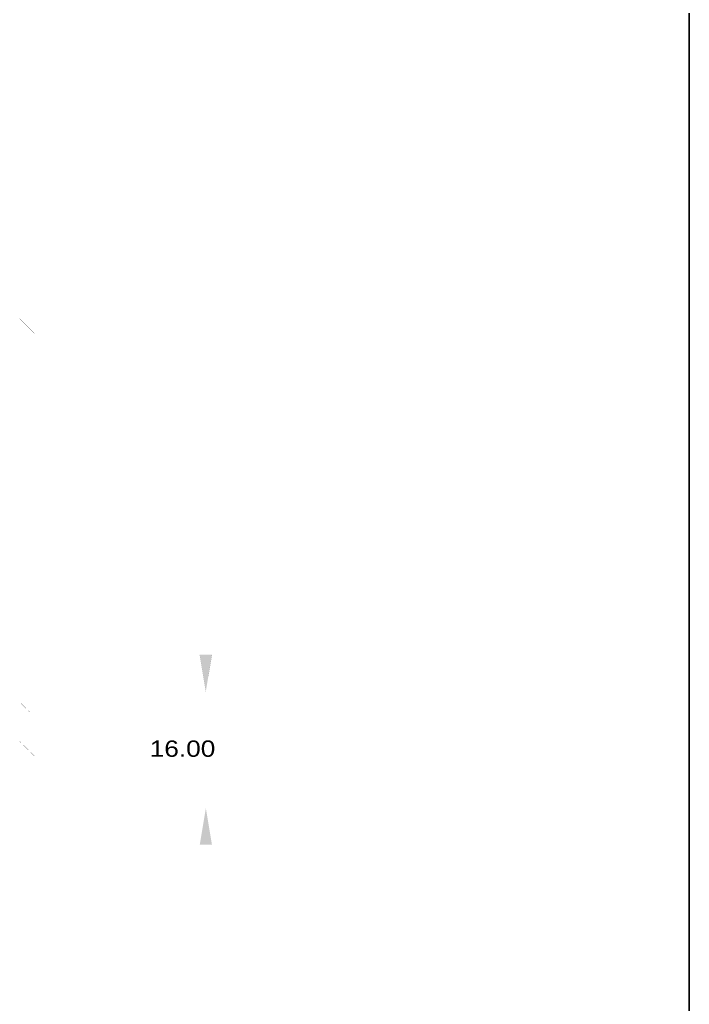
# Model space of a CAD drawing. Header units: millimetres. Extents: x -2171 to 1563, y -1758 to -1505.
# Drawn here: x 1407.196 to 1410.492, y -1611.989 to -1607.14 of the extents above; entities that cross this region are included whole.
import ezdxf

# ---------------------------------------------------------------- set-up
doc = ezdxf.new("R2010")
doc.units = ezdxf.units.MM
doc.linetypes.add('DOT', pattern=[0.025, 0, -0.025])
doc.layers.add('Tablet', color=7, linetype='Continuous', true_color=0x0180ff)
doc.styles.add('S2Arl465_b_1151_161', font='arial.ttf', dxfattribs={"width": 1.15091, "height": 0.046548})

msp = doc.modelspace()

# ---------------------------------------------------------------- hatches: boundary and pattern name
at = {"layer": 'Tablet'}
for points in [[(1408.1125, -1610.4472), (1408.1425, -1610.2675), (1408.0826, -1610.2675)], [(1408.1125, -1611.0222), (1408.1425, -1611.2019), (1408.0826, -1611.2019)]]:
    msp.add_hatch(color=96, dxfattribs=at).paths.add_polyline_path(points)

# ---------------------------------------------------------------- linework, layer by layer
at = {"color": 3}
msp.add_line((1410.4923, -1591.656), (1410.4923, -1620.056), dxfattribs=at)
at = {"layer": 'Tablet', "color": 150, "true_color": 0x0180ff}
msp.add_lwpolyline([(1407.1961, -1616.4847, 0.0000431, 0.0000431, 0), (1407.1961, -1606.3144, 0.0000431, 0.0000431, 0), (1408.2743, -1606.3144, 0.0000431, 0.0000431, 0), (1408.2743, -1606.3862, 0.0000431, 0.0000431, 0), (1407.268, -1606.3862, 0.0000431, 0.0000431, 0), (1407.268, -1616.4847, 0.0000431, 0.0000431, 0)], format="xyseb", close=True, dxfattribs=at)
at = {"layer": 'Tablet', "color": 96, "true_color": 0x018001}
for points in [[(1407.2264, -1607.1417, 0.0000431, 0.0000431, 0), (1407.2506, -1607.1659, 0.0000431, 0.0000431, 0)], [(1407.1961, -1607.1598, 0.0000431, 0.0000431, 0), (1407.268, -1607.2317, 0.0000431, 0.0000431, 0)], [(1407.2627, -1607.178, 0.0000431, 0.0000431, 0), (1407.268, -1607.1833, 0.0000431, 0.0000431, 0)], [(1407.1961, -1607.2082, 0.0000431, 0.0000431, 0), (1407.2022, -1607.2143, 0.0000431, 0.0000431, 0)], [(1407.2143, -1607.2264, 0.0000431, 0.0000431, 0), (1407.2385, -1607.2506, 0.0000431, 0.0000431, 0)], [(1407.1961, -1607.2567, 0.0000431, 0.0000431, 0), (1407.268, -1607.3285, 0.0000431, 0.0000431, 0)], [(1407.2506, -1607.2627, 0.0000431, 0.0000431, 0), (1407.268, -1607.2801, 0.0000431, 0.0000431, 0)], [(1407.2022, -1607.3111, 0.0000431, 0.0000431, 0), (1407.2264, -1607.3353, 0.0000431, 0.0000431, 0)], [(1407.2385, -1607.3474, 0.0000431, 0.0000431, 0), (1407.2627, -1607.3716, 0.0000431, 0.0000431, 0)], [(1407.1961, -1607.3535, 0.0000431, 0.0000431, 0), (1407.268, -1607.4253, 0.0000431, 0.0000431, 0)], [(1407.1961, -1607.4019, 0.0000431, 0.0000431, 0), (1407.2143, -1607.4201, 0.0000431, 0.0000431, 0)], [(1407.2264, -1607.4322, 0.0000431, 0.0000431, 0), (1407.2506, -1607.4564, 0.0000431, 0.0000431, 0)], [(1407.1961, -1607.4503, 0.0000431, 0.0000431, 0), (1407.268, -1607.5222, 0.0000431, 0.0000431, 0)], [(1407.2627, -1607.4685, 0.0000431, 0.0000431, 0), (1407.268, -1607.4738, 0.0000431, 0.0000431, 0)], [(1407.1961, -1607.4987, 0.0000431, 0.0000431, 0), (1407.2022, -1607.5048, 0.0000431, 0.0000431, 0)], [(1407.2143, -1607.5169, 0.0000431, 0.0000431, 0), (1407.2385, -1607.5411, 0.0000431, 0.0000431, 0)], [(1407.1961, -1607.5471, 0.0000431, 0.0000431, 0), (1407.268, -1607.619, 0.0000431, 0.0000431, 0)], [(1407.2506, -1607.5532, 0.0000431, 0.0000431, 0), (1407.268, -1607.5706, 0.0000431, 0.0000431, 0)], [(1408.2743, -1607.5722, 0.0000431, 0.0000431, 0), (1407.268, -1607.5722, 0.0000431, 0.0000431, 0)], [(1407.2022, -1607.6016, 0.0000431, 0.0000431, 0), (1407.2264, -1607.6258, 0.0000431, 0.0000431, 0)], [(1407.2385, -1607.6379, 0.0000431, 0.0000431, 0), (1407.2627, -1607.6621, 0.0000431, 0.0000431, 0)], [(1407.1961, -1607.6439, 0.0000431, 0.0000431, 0), (1407.268, -1607.7158, 0.0000431, 0.0000431, 0)], [(1407.1961, -1607.6923, 0.0000431, 0.0000431, 0), (1407.2143, -1607.7105, 0.0000431, 0.0000431, 0)], [(1407.2264, -1607.7226, 0.0000431, 0.0000431, 0), (1407.2506, -1607.7468, 0.0000431, 0.0000431, 0)], [(1407.1961, -1607.7407, 0.0000431, 0.0000431, 0), (1407.268, -1607.8126, 0.0000431, 0.0000431, 0)], [(1407.2627, -1607.7589, 0.0000431, 0.0000431, 0), (1407.268, -1607.7642, 0.0000431, 0.0000431, 0)], [(1407.1961, -1607.7892, 0.0000431, 0.0000431, 0), (1407.2022, -1607.7952, 0.0000431, 0.0000431, 0)], [(1407.2143, -1607.8073, 0.0000431, 0.0000431, 0), (1407.2385, -1607.8315, 0.0000431, 0.0000431, 0)], [(1407.1961, -1607.8376, 0.0000431, 0.0000431, 0), (1407.268, -1607.9094, 0.0000431, 0.0000431, 0)], [(1407.2506, -1607.8436, 0.0000431, 0.0000431, 0), (1407.268, -1607.861, 0.0000431, 0.0000431, 0)], [(1407.2022, -1607.892, 0.0000431, 0.0000431, 0), (1407.2264, -1607.9163, 0.0000431, 0.0000431, 0)], [(1407.2385, -1607.9284, 0.0000431, 0.0000431, 0), (1407.2627, -1607.9526, 0.0000431, 0.0000431, 0)], [(1407.1961, -1607.9344, 0.0000431, 0.0000431, 0), (1407.268, -1608.0063, 0.0000431, 0.0000431, 0)], [(1407.1961, -1607.9828, 0.0000431, 0.0000431, 0), (1407.2143, -1608.001, 0.0000431, 0.0000431, 0)], [(1407.2264, -1608.0131, 0.0000431, 0.0000431, 0), (1407.2506, -1608.0373, 0.0000431, 0.0000431, 0)], [(1407.1961, -1608.0312, 0.0000431, 0.0000431, 0), (1407.268, -1608.1031, 0.0000431, 0.0000431, 0)], [(1407.2627, -1608.0494, 0.0000431, 0.0000431, 0), (1407.268, -1608.0547, 0.0000431, 0.0000431, 0)], [(1407.1961, -1608.0796, 0.0000431, 0.0000431, 0), (1407.2022, -1608.0857, 0.0000431, 0.0000431, 0)], [(1407.2143, -1608.0978, 0.0000431, 0.0000431, 0), (1407.2385, -1608.122, 0.0000431, 0.0000431, 0)], [(1407.1961, -1608.128, 0.0000431, 0.0000431, 0), (1407.268, -1608.1999, 0.0000431, 0.0000431, 0)], [(1407.2506, -1608.1341, 0.0000431, 0.0000431, 0), (1407.268, -1608.1515, 0.0000431, 0.0000431, 0)], [(1407.2022, -1608.1825, 0.0000431, 0.0000431, 0), (1407.2264, -1608.2067, 0.0000431, 0.0000431, 0)], [(1407.2385, -1608.2188, 0.0000431, 0.0000431, 0), (1407.2627, -1608.243, 0.0000431, 0.0000431, 0)], [(1407.1961, -1608.2248, 0.0000431, 0.0000431, 0), (1407.268, -1608.2967, 0.0000431, 0.0000431, 0)], [(1407.1961, -1608.2732, 0.0000431, 0.0000431, 0), (1407.2143, -1608.2914, 0.0000431, 0.0000431, 0)], [(1407.2264, -1608.3035, 0.0000431, 0.0000431, 0), (1407.2506, -1608.3277, 0.0000431, 0.0000431, 0)], [(1407.1961, -1608.3217, 0.0000431, 0.0000431, 0), (1407.268, -1608.3935, 0.0000431, 0.0000431, 0)], [(1407.2627, -1608.3398, 0.0000431, 0.0000431, 0), (1407.268, -1608.3451, 0.0000431, 0.0000431, 0)], [(1407.1961, -1608.3701, 0.0000431, 0.0000431, 0), (1407.2022, -1608.3761, 0.0000431, 0.0000431, 0)], [(1407.2143, -1608.3882, 0.0000431, 0.0000431, 0), (1407.2385, -1608.4124, 0.0000431, 0.0000431, 0)], [(1407.1961, -1608.4185, 0.0000431, 0.0000431, 0), (1407.268, -1608.4904, 0.0000431, 0.0000431, 0)], [(1407.2506, -1608.4245, 0.0000431, 0.0000431, 0), (1407.268, -1608.4419, 0.0000431, 0.0000431, 0)], [(1407.2022, -1608.473, 0.0000431, 0.0000431, 0), (1407.2264, -1608.4972, 0.0000431, 0.0000431, 0)], [(1407.2385, -1608.5093, 0.0000431, 0.0000431, 0), (1407.2627, -1608.5335, 0.0000431, 0.0000431, 0)], [(1407.1961, -1608.5153, 0.0000431, 0.0000431, 0), (1407.268, -1608.5872, 0.0000431, 0.0000431, 0)], [(1407.1961, -1608.5637, 0.0000431, 0.0000431, 0), (1407.2143, -1608.5819, 0.0000431, 0.0000431, 0)], [(1407.2264, -1608.594, 0.0000431, 0.0000431, 0), (1407.2506, -1608.6182, 0.0000431, 0.0000431, 0)], [(1407.1961, -1608.6121, 0.0000431, 0.0000431, 0), (1407.268, -1608.684, 0.0000431, 0.0000431, 0)], [(1407.2627, -1608.6303, 0.0000431, 0.0000431, 0), (1407.268, -1608.6356, 0.0000431, 0.0000431, 0)], [(1407.1961, -1608.6605, 0.0000431, 0.0000431, 0), (1407.2022, -1608.6666, 0.0000431, 0.0000431, 0)], [(1407.2143, -1608.6787, 0.0000431, 0.0000431, 0), (1407.2385, -1608.7029, 0.0000431, 0.0000431, 0)], [(1407.1961, -1608.7089, 0.0000431, 0.0000431, 0), (1407.268, -1608.7808, 0.0000431, 0.0000431, 0)], [(1407.2506, -1608.715, 0.0000431, 0.0000431, 0), (1407.268, -1608.7324, 0.0000431, 0.0000431, 0)], [(1407.2022, -1608.7634, 0.0000431, 0.0000431, 0), (1407.2264, -1608.7876, 0.0000431, 0.0000431, 0)], [(1407.2385, -1608.7997, 0.0000431, 0.0000431, 0), (1407.2627, -1608.8239, 0.0000431, 0.0000431, 0)], [(1407.1961, -1608.8057, 0.0000431, 0.0000431, 0), (1407.268, -1608.8776, 0.0000431, 0.0000431, 0)], [(1407.1961, -1608.8542, 0.0000431, 0.0000431, 0), (1407.2143, -1608.8723, 0.0000431, 0.0000431, 0)], [(1407.2264, -1608.8844, 0.0000431, 0.0000431, 0), (1407.2506, -1608.9086, 0.0000431, 0.0000431, 0)], [(1407.1961, -1608.9026, 0.0000431, 0.0000431, 0), (1407.268, -1608.9744, 0.0000431, 0.0000431, 0)], [(1407.2627, -1608.9207, 0.0000431, 0.0000431, 0), (1407.268, -1608.926, 0.0000431, 0.0000431, 0)], [(1407.1961, -1608.951, 0.0000431, 0.0000431, 0), (1407.2022, -1608.957, 0.0000431, 0.0000431, 0)], [(1407.2143, -1608.9691, 0.0000431, 0.0000431, 0), (1407.2385, -1608.9934, 0.0000431, 0.0000431, 0)], [(1407.1961, -1608.9994, 0.0000431, 0.0000431, 0), (1407.268, -1609.0713, 0.0000431, 0.0000431, 0)], [(1407.2506, -1609.0055, 0.0000431, 0.0000431, 0), (1407.268, -1609.0229, 0.0000431, 0.0000431, 0)], [(1407.2022, -1609.0539, 0.0000431, 0.0000431, 0), (1407.2264, -1609.0781, 0.0000431, 0.0000431, 0)], [(1407.2385, -1609.0902, 0.0000431, 0.0000431, 0), (1407.2627, -1609.1144, 0.0000431, 0.0000431, 0)], [(1407.1961, -1609.0962, 0.0000431, 0.0000431, 0), (1407.268, -1609.1681, 0.0000431, 0.0000431, 0)], [(1407.1961, -1609.1446, 0.0000431, 0.0000431, 0), (1407.2143, -1609.1628, 0.0000431, 0.0000431, 0)], [(1407.2264, -1609.1749, 0.0000431, 0.0000431, 0), (1407.2506, -1609.1991, 0.0000431, 0.0000431, 0)], [(1407.1961, -1609.193, 0.0000431, 0.0000431, 0), (1407.268, -1609.2649, 0.0000431, 0.0000431, 0)], [(1407.2627, -1609.2112, 0.0000431, 0.0000431, 0), (1407.268, -1609.2165, 0.0000431, 0.0000431, 0)], [(1407.1961, -1609.2414, 0.0000431, 0.0000431, 0), (1407.2022, -1609.2475, 0.0000431, 0.0000431, 0)], [(1407.2143, -1609.2596, 0.0000431, 0.0000431, 0), (1407.2385, -1609.2838, 0.0000431, 0.0000431, 0)], [(1407.1961, -1609.2898, 0.0000431, 0.0000431, 0), (1407.268, -1609.3617, 0.0000431, 0.0000431, 0)], [(1407.2506, -1609.2959, 0.0000431, 0.0000431, 0), (1407.268, -1609.3133, 0.0000431, 0.0000431, 0)], [(1407.2022, -1609.3443, 0.0000431, 0.0000431, 0), (1407.2264, -1609.3685, 0.0000431, 0.0000431, 0)], [(1407.2385, -1609.3806, 0.0000431, 0.0000431, 0), (1407.2627, -1609.4048, 0.0000431, 0.0000431, 0)], [(1407.1961, -1609.3867, 0.0000431, 0.0000431, 0), (1407.268, -1609.4585, 0.0000431, 0.0000431, 0)], [(1407.1961, -1609.4351, 0.0000431, 0.0000431, 0), (1407.2143, -1609.4532, 0.0000431, 0.0000431, 0)], [(1407.2264, -1609.4653, 0.0000431, 0.0000431, 0), (1407.2506, -1609.4895, 0.0000431, 0.0000431, 0)], [(1407.1961, -1609.4835, 0.0000431, 0.0000431, 0), (1407.268, -1609.5554, 0.0000431, 0.0000431, 0)], [(1407.2627, -1609.5017, 0.0000431, 0.0000431, 0), (1407.268, -1609.5069, 0.0000431, 0.0000431, 0)], [(1407.1961, -1609.5319, 0.0000431, 0.0000431, 0), (1407.2022, -1609.538, 0.0000431, 0.0000431, 0)], [(1407.2143, -1609.5501, 0.0000431, 0.0000431, 0), (1407.2385, -1609.5743, 0.0000431, 0.0000431, 0)], [(1407.1961, -1609.5803, 0.0000431, 0.0000431, 0), (1407.268, -1609.6522, 0.0000431, 0.0000431, 0)], [(1407.2506, -1609.5864, 0.0000431, 0.0000431, 0), (1407.268, -1609.6038, 0.0000431, 0.0000431, 0)], [(1407.2022, -1609.6348, 0.0000431, 0.0000431, 0), (1407.2264, -1609.659, 0.0000431, 0.0000431, 0)], [(1407.2385, -1609.6711, 0.0000431, 0.0000431, 0), (1407.2627, -1609.6953, 0.0000431, 0.0000431, 0)], [(1407.1961, -1609.6771, 0.0000431, 0.0000431, 0), (1407.268, -1609.749, 0.0000431, 0.0000431, 0)], [(1407.1961, -1609.7255, 0.0000431, 0.0000431, 0), (1407.2143, -1609.7437, 0.0000431, 0.0000431, 0)], [(1407.2264, -1609.7558, 0.0000431, 0.0000431, 0), (1407.2506, -1609.78, 0.0000431, 0.0000431, 0)], [(1407.1961, -1609.7739, 0.0000431, 0.0000431, 0), (1407.268, -1609.8458, 0.0000431, 0.0000431, 0)], [(1407.2627, -1609.7921, 0.0000431, 0.0000431, 0), (1407.268, -1609.7974, 0.0000431, 0.0000431, 0)], [(1407.1961, -1609.8223, 0.0000431, 0.0000431, 0), (1407.2022, -1609.8284, 0.0000431, 0.0000431, 0)], [(1407.2143, -1609.8405, 0.0000431, 0.0000431, 0), (1407.2385, -1609.8647, 0.0000431, 0.0000431, 0)], [(1407.1961, -1609.8707, 0.0000431, 0.0000431, 0), (1407.268, -1609.9426, 0.0000431, 0.0000431, 0)], [(1407.2506, -1609.8768, 0.0000431, 0.0000431, 0), (1407.268, -1609.8942, 0.0000431, 0.0000431, 0)], [(1407.2022, -1609.9252, 0.0000431, 0.0000431, 0), (1407.2264, -1609.9494, 0.0000431, 0.0000431, 0)], [(1407.2385, -1609.9615, 0.0000431, 0.0000431, 0), (1407.2627, -1609.9857, 0.0000431, 0.0000431, 0)], [(1407.1961, -1609.9676, 0.0000431, 0.0000431, 0), (1407.268, -1610.0394, 0.0000431, 0.0000431, 0)], [(1408.1125, -1610.0016, 0.0000431, 0.0000431, 0), (1408.1125, -1610.2675, 0.0000431, 0.0000431, 0)], [(1407.1961, -1610.016, 0.0000431, 0.0000431, 0), (1407.2143, -1610.0342, 0.0000431, 0.0000431, 0)], [(1407.2264, -1610.0463, 0.0000431, 0.0000431, 0), (1407.2506, -1610.0705, 0.0000431, 0.0000431, 0)], [(1407.1961, -1610.0644, 0.0000431, 0.0000431, 0), (1407.268, -1610.1363, 0.0000431, 0.0000431, 0)], [(1407.2627, -1610.0826, 0.0000431, 0.0000431, 0), (1407.268, -1610.0879, 0.0000431, 0.0000431, 0)], [(1407.1961, -1610.1128, 0.0000431, 0.0000431, 0), (1407.2022, -1610.1189, 0.0000431, 0.0000431, 0)], [(1407.2143, -1610.131, 0.0000431, 0.0000431, 0), (1407.2385, -1610.1552, 0.0000431, 0.0000431, 0)], [(1407.1961, -1610.1612, 0.0000431, 0.0000431, 0), (1407.268, -1610.2331, 0.0000431, 0.0000431, 0)], [(1407.2506, -1610.1673, 0.0000431, 0.0000431, 0), (1407.268, -1610.1847, 0.0000431, 0.0000431, 0)], [(1407.2022, -1610.2157, 0.0000431, 0.0000431, 0), (1407.2264, -1610.2399, 0.0000431, 0.0000431, 0)], [(1407.2385, -1610.252, 0.0000431, 0.0000431, 0), (1407.2627, -1610.2762, 0.0000431, 0.0000431, 0)], [(1407.1961, -1610.258, 0.0000431, 0.0000431, 0), (1407.268, -1610.3299, 0.0000431, 0.0000431, 0)], [(1407.1961, -1610.3064, 0.0000431, 0.0000431, 0), (1407.2143, -1610.3246, 0.0000431, 0.0000431, 0)], [(1407.2264, -1610.3367, 0.0000431, 0.0000431, 0), (1407.2506, -1610.3609, 0.0000431, 0.0000431, 0)], [(1407.1961, -1610.3548, 0.0000431, 0.0000431, 0), (1407.268, -1610.4267, 0.0000431, 0.0000431, 0)], [(1407.2627, -1610.373, 0.0000431, 0.0000431, 0), (1407.268, -1610.3783, 0.0000431, 0.0000431, 0)], [(1407.1961, -1610.4033, 0.0000431, 0.0000431, 0), (1407.2022, -1610.4093, 0.0000431, 0.0000431, 0)], [(1407.2143, -1610.4214, 0.0000431, 0.0000431, 0), (1407.2385, -1610.4456, 0.0000431, 0.0000431, 0)], [(1408.418, -1610.4472, 0.0000431, 0.0000431, 0), (1407.8071, -1610.4472, 0.0000431, 0.0000431, 0)], [(1407.1961, -1610.4517, 0.0000431, 0.0000431, 0), (1407.268, -1610.5235, 0.0000431, 0.0000431, 0)], [(1407.2506, -1610.4577, 0.0000431, 0.0000431, 0), (1407.268, -1610.4751, 0.0000431, 0.0000431, 0)], [(1407.2022, -1610.5061, 0.0000431, 0.0000431, 0), (1407.2264, -1610.5303, 0.0000431, 0.0000431, 0)], [(1407.2385, -1610.5424, 0.0000431, 0.0000431, 0), (1407.2627, -1610.5667, 0.0000431, 0.0000431, 0)], [(1407.1961, -1610.5485, 0.0000431, 0.0000431, 0), (1407.268, -1610.6204, 0.0000431, 0.0000431, 0)], [(1407.1961, -1610.5969, 0.0000431, 0.0000431, 0), (1407.2143, -1610.6151, 0.0000431, 0.0000431, 0)], [(1407.1961, -1610.6453, 0.0000431, 0.0000431, 0), (1407.268, -1610.7172, 0.0000431, 0.0000431, 0)], [(1407.2264, -1610.6272, 0.0000431, 0.0000431, 0), (1407.2506, -1610.6514, 0.0000431, 0.0000431, 0)], [(1407.1961, -1610.6937, 0.0000431, 0.0000431, 0), (1407.2022, -1610.6998, 0.0000431, 0.0000431, 0)], [(1407.2627, -1610.6635, 0.0000431, 0.0000431, 0), (1407.268, -1610.6688, 0.0000431, 0.0000431, 0)], [(1407.1961, -1610.7421, 0.0000431, 0.0000431, 0), (1407.268, -1610.814, 0.0000431, 0.0000431, 0)], [(1407.2143, -1610.7119, 0.0000431, 0.0000431, 0), (1407.2385, -1610.7361, 0.0000431, 0.0000431, 0)], [(1407.2506, -1610.7482, 0.0000431, 0.0000431, 0), (1407.268, -1610.7656, 0.0000431, 0.0000431, 0)], [(1407.1961, -1610.8389, 0.0000431, 0.0000431, 0), (1407.268, -1610.9108, 0.0000431, 0.0000431, 0)], [(1407.2022, -1610.7966, 0.0000431, 0.0000431, 0), (1407.2264, -1610.8208, 0.0000431, 0.0000431, 0)], [(1407.2385, -1610.8329, 0.0000431, 0.0000431, 0), (1407.2627, -1610.8571, 0.0000431, 0.0000431, 0)], [(1407.1961, -1610.8873, 0.0000431, 0.0000431, 0), (1407.2143, -1610.9055, 0.0000431, 0.0000431, 0)], [(1407.1961, -1610.9358, 0.0000431, 0.0000431, 0), (1407.268, -1611.0076, 0.0000431, 0.0000431, 0)], [(1407.2264, -1610.9176, 0.0000431, 0.0000431, 0), (1407.2506, -1610.9418, 0.0000431, 0.0000431, 0)], [(1407.1961, -1610.9842, 0.0000431, 0.0000431, 0), (1407.2022, -1610.9902, 0.0000431, 0.0000431, 0)], [(1407.2627, -1610.9539, 0.0000431, 0.0000431, 0), (1407.268, -1610.9592, 0.0000431, 0.0000431, 0)], [(1407.1961, -1611.0326, 0.0000431, 0.0000431, 0), (1407.268, -1611.1044, 0.0000431, 0.0000431, 0)], [(1407.2143, -1611.0023, 0.0000431, 0.0000431, 0), (1407.2385, -1611.0265, 0.0000431, 0.0000431, 0)], [(1408.418, -1611.0222, 0.0000431, 0.0000431, 0), (1407.8071, -1611.0222, 0.0000431, 0.0000431, 0)], [(1407.2506, -1611.0386, 0.0000431, 0.0000431, 0), (1407.268, -1611.056, 0.0000431, 0.0000431, 0)], [(1407.1961, -1611.1294, 0.0000431, 0.0000431, 0), (1407.268, -1611.2013, 0.0000431, 0.0000431, 0)], [(1407.2022, -1611.0871, 0.0000431, 0.0000431, 0), (1407.2264, -1611.1113, 0.0000431, 0.0000431, 0)], [(1407.2385, -1611.1234, 0.0000431, 0.0000431, 0), (1407.2627, -1611.1476, 0.0000431, 0.0000431, 0)], [(1407.1961, -1611.1778, 0.0000431, 0.0000431, 0), (1407.2143, -1611.196, 0.0000431, 0.0000431, 0)], [(1407.1961, -1611.2262, 0.0000431, 0.0000431, 0), (1407.268, -1611.2981, 0.0000431, 0.0000431, 0)], [(1407.2264, -1611.2081, 0.0000431, 0.0000431, 0), (1407.2506, -1611.2323, 0.0000431, 0.0000431, 0)], [(1408.1125, -1611.4678, 0.0000431, 0.0000431, 0), (1408.1125, -1611.2019, 0.0000431, 0.0000431, 0)], [(1407.1961, -1611.2746, 0.0000431, 0.0000431, 0), (1407.2022, -1611.2807, 0.0000431, 0.0000431, 0)], [(1407.2627, -1611.2444, 0.0000431, 0.0000431, 0), (1407.268, -1611.2497, 0.0000431, 0.0000431, 0)], [(1407.1961, -1611.323, 0.0000431, 0.0000431, 0), (1407.268, -1611.3949, 0.0000431, 0.0000431, 0)], [(1407.2143, -1611.2928, 0.0000431, 0.0000431, 0), (1407.2385, -1611.317, 0.0000431, 0.0000431, 0)], [(1407.2506, -1611.3291, 0.0000431, 0.0000431, 0), (1407.268, -1611.3465, 0.0000431, 0.0000431, 0)], [(1407.1961, -1611.4198, 0.0000431, 0.0000431, 0), (1407.268, -1611.4917, 0.0000431, 0.0000431, 0)], [(1407.2022, -1611.3775, 0.0000431, 0.0000431, 0), (1407.2264, -1611.4017, 0.0000431, 0.0000431, 0)], [(1407.2385, -1611.4138, 0.0000431, 0.0000431, 0), (1407.2627, -1611.438, 0.0000431, 0.0000431, 0)], [(1407.1961, -1611.4683, 0.0000431, 0.0000431, 0), (1407.2143, -1611.4864, 0.0000431, 0.0000431, 0)], [(1407.1961, -1611.5167, 0.0000431, 0.0000431, 0), (1407.268, -1611.5885, 0.0000431, 0.0000431, 0)], [(1407.2264, -1611.4985, 0.0000431, 0.0000431, 0), (1407.2506, -1611.5227, 0.0000431, 0.0000431, 0)], [(1407.1961, -1611.5651, 0.0000431, 0.0000431, 0), (1407.2022, -1611.5711, 0.0000431, 0.0000431, 0)], [(1407.2627, -1611.5348, 0.0000431, 0.0000431, 0), (1407.268, -1611.5401, 0.0000431, 0.0000431, 0)], [(1407.1961, -1611.6135, 0.0000431, 0.0000431, 0), (1407.268, -1611.6854, 0.0000431, 0.0000431, 0)], [(1407.2143, -1611.5832, 0.0000431, 0.0000431, 0), (1407.2385, -1611.6074, 0.0000431, 0.0000431, 0)], [(1407.2506, -1611.6196, 0.0000431, 0.0000431, 0), (1407.268, -1611.6369, 0.0000431, 0.0000431, 0)], [(1407.1961, -1611.7103, 0.0000431, 0.0000431, 0), (1407.268, -1611.7822, 0.0000431, 0.0000431, 0)], [(1407.2022, -1611.668, 0.0000431, 0.0000431, 0), (1407.2264, -1611.6922, 0.0000431, 0.0000431, 0)], [(1407.2385, -1611.7043, 0.0000431, 0.0000431, 0), (1407.2627, -1611.7285, 0.0000431, 0.0000431, 0)], [(1407.1961, -1611.7587, 0.0000431, 0.0000431, 0), (1407.2143, -1611.7769, 0.0000431, 0.0000431, 0)], [(1407.1961, -1611.8071, 0.0000431, 0.0000431, 0), (1407.268, -1611.879, 0.0000431, 0.0000431, 0)], [(1407.2264, -1611.789, 0.0000431, 0.0000431, 0), (1407.2506, -1611.8132, 0.0000431, 0.0000431, 0)], [(1407.1961, -1611.8555, 0.0000431, 0.0000431, 0), (1407.2022, -1611.8616, 0.0000431, 0.0000431, 0)], [(1407.2627, -1611.8253, 0.0000431, 0.0000431, 0), (1407.268, -1611.8306, 0.0000431, 0.0000431, 0)], [(1407.1961, -1611.9039, 0.0000431, 0.0000431, 0), (1407.268, -1611.9758, 0.0000431, 0.0000431, 0)], [(1407.2143, -1611.8737, 0.0000431, 0.0000431, 0), (1407.2385, -1611.8979, 0.0000431, 0.0000431, 0)], [(1407.2506, -1611.91, 0.0000431, 0.0000431, 0), (1407.268, -1611.9274, 0.0000431, 0.0000431, 0)], [(1407.2022, -1611.9584, 0.0000431, 0.0000431, 0), (1407.2264, -1611.9826, 0.0000431, 0.0000431, 0)]]:
    msp.add_lwpolyline(points, format="xyseb", dxfattribs=at)
at = {"layer": 'Tablet', "color": 96, "linetype": 'DOT', "true_color": 0x018001}
for points in [[(1408.2743, -1607.2631, 0.0000431, 0.0000431, 0), (1408.2743, -1607.1769, 0.0000431, 0.0000431, 0)], [(1408.2743, -1607.3925, 0.0000431, 0.0000431, 0), (1408.2743, -1607.3062, 0.0000431, 0.0000431, 0)], [(1408.2743, -1607.5219, 0.0000431, 0.0000431, 0), (1408.2743, -1607.4356, 0.0000431, 0.0000431, 0)], [(1408.2743, -1607.6512, 0.0000431, 0.0000431, 0), (1408.2743, -1607.565, 0.0000431, 0.0000431, 0)], [(1408.2743, -1607.7806, 0.0000431, 0.0000431, 0), (1408.2743, -1607.6944, 0.0000431, 0.0000431, 0)], [(1408.2743, -1607.91, 0.0000431, 0.0000431, 0), (1408.2743, -1607.8237, 0.0000431, 0.0000431, 0)], [(1408.2743, -1608.0034, 0.0000431, 0.0000431, 0), (1408.2743, -1607.9531, 0.0000431, 0.0000431, 0)]]:
    msp.add_lwpolyline(points, format="xyseb", dxfattribs=at)
at = {"layer": 'Tablet', "color": 96, "true_color": 0x018001}
for points in [[(1408.1125, -1610.4472, 0.0000431, 0.0000431, 0), (1408.1425, -1610.2675, 0.0000431, 0.0000431, 0), (1408.0826, -1610.2675, 0.0000431, 0.0000431, 0)], [(1408.1125, -1611.0222, 0.0000431, 0.0000431, 0), (1408.1425, -1611.2019, 0.0000431, 0.0000431, 0), (1408.0826, -1611.2019, 0.0000431, 0.0000431, 0)]]:
    msp.add_lwpolyline(points, format="xyseb", close=True, dxfattribs=at)

# ---------------------------------------------------------------- texts
at = {"color": 150, "true_color": 0x0180ff, "style": 'S2Arl465_b_1151_161', "width": 1.15091}
msp.add_text('16.00', height=0.0803, dxfattribs=at).set_placement((1407.8361, -1610.7697))

doc.saveas('drawing.dxf')
